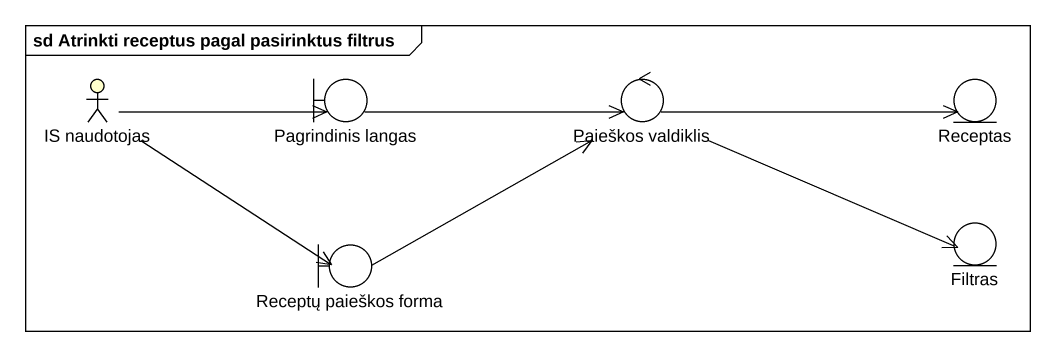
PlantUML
@startuml
mainframe sd Atrinkti receptus pagal pasirinktus filtrus
actor "IS naudotojas" as IS_naudotojas #FFFFCC
boundary "Pagrindinis langas" as Pagrindinis_langas
control "Paieškos valdiklis" as Paieškos_valdiklis
entity Receptas
entity Filtras
boundary "Receptų paieškos forma" as Receptų_paieškos_forma
IS_naudotojas -right-> Pagrindinis_langas
IS_naudotojas --> Receptų_paieškos_forma
Pagrindinis_langas -right-> Paieškos_valdiklis
Paieškos_valdiklis -right-> Receptas
Paieškos_valdiklis -right-> Filtras
Receptų_paieškos_forma -right-> Paieškos_valdiklis
@enduml
